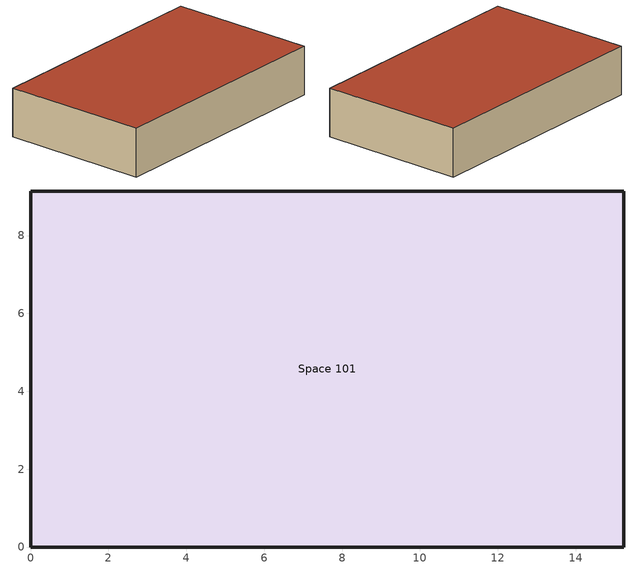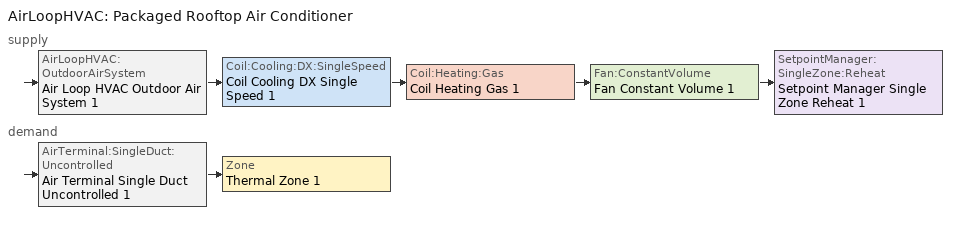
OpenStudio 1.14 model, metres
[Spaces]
Space 101
 floor adiabatic (ExtSlab 4in ClimateZone 1-8): 15.24,9.14 15.24,0 0,0 0,9.14 z0
 wall outside: 0,0 15.24,0 15.24,9.14 0,9.14 0,0 z0:3.05
 roof outside: 15.24,0 15.24,9.14 0,9.14 0,0 z3.05
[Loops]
AirLoopHVAC 'Packaged Rooftop Air Conditioner'
 supply: AirLoopHVAC:OutdoorAirSystem 'Air Loop HVAC Outdoor Air System 1' > Coil:Cooling:DX:SingleSpeed 'Coil Cooling DX Single Speed 1' > Coil:Heating:Gas 'Coil Heating Gas 1' > Fan:ConstantVolume 'Fan Constant Volume 1' > SetpointManager:SingleZone:Reheat 'Setpoint Manager Single Zone Reheat 1'
 demand: AirTerminal:SingleDuct:Uncontrolled 'Air Terminal Single Duct Uncontrolled 1' > Zone 'Thermal Zone 1'
[ClimateZones]
Climate Zone Institution Name 1=ASHRAE; Climate Zone Document Name 1=ANSI/ASHRAE Standard 169; Climate Zone Document Year 1=2006; Climate Zone Value 1=3C; Climate Zone Institution Name 2=CEC; Climate Zone Document Name 2=California Climate Zone Descriptions; Climate Zone Document Year 2=1995
[Building]
Building 1: Space Type=DOE Ref Pre-1980 - StMall - WholeBuilding; Default Construction Set=DOE Ref Pre-1980 - CZ5b - StMall; Default Schedule Set=DOE Ref Pre-1980 - StMall - WholeBuilding Schedule Set; Standards Building Type=StripMall
[Site]
Chicago Ohare Intl Ap: Latitude {deg}=41.98; Longitude {deg}=-87.92; Time Zone {hr}=-6; Elevation {m}=201
[SizingPeriod:DesignDay] Barometric Pressure {Pa}=98934; Sky Clearness=0; Rain Indicator=0; Snow Indicator=0; Day of Month=21; Daylight Saving Time Indicator=0; Dry-Bulb Temperature Range Modifier Type=DefaultMultipliers
Name | Maximum Dry-Bulb Temperature {C} | Daily Dry-Bulb Temperature Range {deltaC} | Humidity Indicating Conditions at Maximum Dry-Bulb | Wind Speed {m/s} | Wind Direction {deg} | Month | Day Type | Humidity Indicating Type | Solar Model Indicator | ASHRAE Taub | ASHRAE Taud
Chicago Ohare Intl Ap Ann Clg .4% Condns Enth=>MDB | 31.4 | 10.5 | 79200 | 5.2 | 230 | 7 | SummerDesignDay | Enthalpy | ASHRAETau | 0.455 | 2.05
Chicago Ohare Intl Ap Ann Clg .4% Condns DP=>MDB | 28.9 | 10.5 | 23.8 | 5.2 | 230 | 7 | SummerDesignDay | Dewpoint | ASHRAETau | 0.455 | 2.05
Chicago Ohare Intl Ap Ann Clg .4% Condns WB=>MDB | 31.2 | 10.5 | 25.5 | 5.2 | 230 | 7 | SummerDesignDay | Wetbulb | ASHRAETau | 0.455 | 2.05
Chicago Ohare Intl Ap Ann Clg .4% Condns DB=>MWB | 33.3 | 10.5 | 23.7 | 5.2 | 230 | 7 | SummerDesignDay | Wetbulb | ASHRAETau | 0.455 | 2.05
Chicago Ohare Intl Ap Ann Hum_n 99.6% Condns DP=>MCDB | -19.2 | 0 | -25.7 | 4.9 | 270 | 1 | WinterDesignDay | Dewpoint | ASHRAEClearSky
Chicago Ohare Intl Ap Ann Htg Wind 99.6% Condns WS=>MCDB | -3.5 | 0 | -3.5 | 12.4 | 270 | 1 | WinterDesignDay | Wetbulb | ASHRAEClearSky
Chicago Ohare Intl Ap Ann Htg 99.6% Condns DB | -20 | 0 | -20 | 4.9 | 270 | 1 | WinterDesignDay | Wetbulb | ASHRAEClearSky
[DefaultConstructionSet]
DOE Ref Pre-1980 - CZ5b - StMall: Default Exterior Surface Constructions=Default Surface Constructions 1; Default Interior Surface Constructions=Default Surface Constructions 2; Default Ground Contact Surface Constructions=Default Surface Constructions 3; Default Exterior SubSurface Constructions=Default Sub Surface Constructions 1; Default Interior SubSurface Constructions=Default Sub Surface Constructions 2; Interior Partition Construction=Interior Partition
[DefaultSurfaceConstructions]
Name | Floor Construction | Wall Construction | Roof Ceiling Construction
Default Surface Constructions 1 | ExtSlab 4in ClimateZone 1-8 | CBECS Before-1980 ExtWall SteelFrame ClimateZone 5b | CBECS Before-1980 ExtRoof IEAD ClimateZone 5b
Default Surface Constructions 2 | Interior Floor | Interior Wall | Interior Ceiling
Default Surface Constructions 3 | ExtSlab 4in ClimateZone 1-8 | ExtSlab 4in ClimateZone 1-8 | ExtSlab 4in ClimateZone 1-8
[Construction]
ExtSlab 4in ClimateZone 1-8: MAT-CC05 4 HW CONCRETE
CBECS Before-1980 ExtWall SteelFrame ClimateZone 5b: Wood Siding, Steel Frame NonRes Wall Insulation-1.09, 1/2IN Gypsum
CBECS Before-1980 ExtRoof IEAD ClimateZone 5b: Roof Membrane, IEAD NonRes Roof Insulation-2.37, Metal Decking
Interior Floor: F16 Acoustic tile, F05 Ceiling air space resistance, M11 100mm lightweight concrete
Interior Wall: G01a 19mm gypsum board, F04 Wall air space resistance, G01a 19mm gypsum board
Interior Ceiling: M11 100mm lightweight concrete, F05 Ceiling air space resistance, F16 Acoustic tile
CBECS Before-1980 ExtWindow ClimateZone 5-8: Fixed Window 1.8/0.41/0.32
Exterior Door: F08 Metal surface, I01 25mm insulation board
Interior Window: Clear 3mm
Interior Door; Interior Partition: G05 25mm wood
[Material] Thermal Absorptance=0.9
Name | Roughness | Thickness {m} | Conductivity {W/m-K} | Density {kg/m3} | Specific Heat {J/kg-K} | Solar Absorptance | Visible Absorptance
MAT-CC05 4 HW CONCRETE | Rough | 0.1016 | 1.311 | 2240 | 836.8 | 0.85 | 0.85
Wood Siding | MediumSmooth | 0.01 | 0.11 | 544.62 | 1210 | 0.78 | 0.78
Steel Frame NonRes Wall Insulation-1.09 | MediumRough | 0.037922 | 0.049 | 265 | 836.8 | 0.7 | 0.7
1/2IN Gypsum | Smooth | 0.2 | 0.16 | 784.9 | 830 | 0.4 | 0.4
Roof Membrane | VeryRough | 0.0095 | 0.16 | 1121.29 | 1460 | 0.7 | 0.7
IEAD NonRes Roof Insulation-2.37 | MediumRough | 0.103908 | 0.049 | 265 | 836.8 | 0.7 | 0.7
Metal Decking | MediumSmooth | 0.0015 | 45.006 | 7680 | 418.4 | 0.6 | 0.6
F16 Acoustic tile | MediumSmooth | 0.0191 | 0.06 | 368 | 590 | 0.3 | 0.3
M11 100mm lightweight concrete | MediumRough | 0.1016 | 0.53 | 1280 | 840 | 0.5 | 0.5
G01a 19mm gypsum board | MediumSmooth | 0.019 | 0.16 | 800 | 1090 | 0.4 | 0.4
F08 Metal surface | Smooth | 0.0008 | 45.28 | 7824 | 500 | 0.7 | 0.7
I01 25mm insulation board | MediumRough | 0.0254 | 0.03 | 43 | 1210 | 0.6 | 0.6
G05 25mm wood | MediumSmooth | 0.0254 | 0.15 | 608 | 1630 | 0.5 | 0.5
[Material:AirGap]
Name | Thermal Resistance {m2-K/W}
F05 Ceiling air space resistance | 0.18
F04 Wall air space resistance | 0.15
[DefaultSubSurfaceConstructions]
Name | Fixed Window Construction | Operable Window Construction | Door Construction | Tubular Daylight Dome Construction | Tubular Daylight Diffuser Construction
Default Sub Surface Constructions 1 | CBECS Before-1980 ExtWindow ClimateZone 5-8 | CBECS Before-1980 ExtWindow ClimateZone 5-8 | Exterior Door | Interior Window | Interior Window
Default Sub Surface Constructions 2 | Interior Window | Interior Window | Interior Door
[WindowMaterial:SimpleGlazingSystem]
Fixed Window 1.8/0.41/0.32: U-Factor {W/m2-K}=1.8; Solar Heat Gain Coefficient=0.41; Visible Transmittance=0.32
[WindowMaterial:Glazing]
Clear 3mm: Optical Data Type=SpectralAverage; Thickness {m}=0.003; Solar Transmittance at Normal Incidence=0.837; Front Side Solar Reflectance at Normal Incidence=0.075; Back Side Solar Reflectance at Normal Incidence=0; Visible Transmittance at Normal Incidence=0.898; Front Side Visible Reflectance at Normal Incidence=0.081; Back Side Visible Reflectance at Normal Incidence=0; Infrared Transmittance at Normal Incidence=0; Front Side Infrared Hemispherical Emissivity=0.84; Back Side Infrared Hemispherical Emissivity=0.84; Conductivity {W/m-K}=0.9; Dirt Correction Factor for Solar and Visible Transmittance=1; Solar Diffusing=No
[SpaceType]
DOE Ref Pre-1980 - StMall - WholeBuilding: Default Construction Set=DOE Ref Pre-1980 - CZ5b - StMall; Default Schedule Set=DOE Ref Pre-1980 - StMall - WholeBuilding Schedule Set; Design Specification Outdoor Air Object=DOE Ref Pre-1980 - StMall - WholeBuilding Ventilation; Standards Building Type=StripMall; Standards Space Type=WholeBuilding
[DefaultScheduleSet]
DOE Ref Pre-1980 - StMall - WholeBuilding Schedule Set: Hours of Operation Schedule=Always On Discrete; Number of People Schedule=StripMall Bldg Occ; People Activity Level Schedule=StripMall Activity; Lighting Schedule=StripMall Bldg Light; Electric Equipment Schedule=StripMall Bldg Equip; Infiltration Schedule=StripMall Infil Half On
[Lights:Definition]
DOE Ref Pre-1980 - StMall - WholeBuilding Lights Definition: Design Level Calculation Method=Watts/Area; Watts per Space Floor Area {W/m2}=10
[Lights]
DOE Ref Pre-1980 - StMall - WholeBuilding Lights: Lights Definition=DOE Ref Pre-1980 - StMall - WholeBuilding Lights Definition; Space or SpaceType=DOE Ref Pre-1980 - StMall - WholeBuilding
[DesignSpecification:OutdoorAir]
DOE Ref Pre-1980 - StMall - WholeBuilding Ventilation: Outdoor Air Method=Sum; Outdoor Air Flow per Floor Area {m3/s-m2}=0.001524
[People:Definition]
DOE Ref Pre-1980 - StMall - WholeBuilding People Definition: Number of People Calculation Method=People/Area; People per Space Floor Area {person/m2}=0.161459; Fraction Radiant=0.3
[People]
DOE Ref Pre-1980 - StMall - WholeBuilding People: People Definition=DOE Ref Pre-1980 - StMall - WholeBuilding People Definition; Space or SpaceType=DOE Ref Pre-1980 - StMall - WholeBuilding
[SpaceInfiltration:DesignFlowRate]
DOE Ref Pre-1980 - StMall - WholeBuilding Infiltration: Space or SpaceType=DOE Ref Pre-1980 - StMall - WholeBuilding; Design Flow Rate Calculation Method=Flow/ExteriorArea; Flow per Exterior Surface Area {m3/s-m2}=0.00113386
[ElectricEquipment:Definition]
DOE Ref Pre-1980 - StMall - WholeBuilding Electric Equipment Definition: Design Level Calculation Method=Watts/Area; Watts per Space Floor Area {W/m2}=4.30556
[ElectricEquipment]
DOE Ref Pre-1980 - StMall - WholeBuilding Electric Equipment: Electric Equipment Definition=DOE Ref Pre-1980 - StMall - WholeBuilding Electric Equipment Definition; Space or SpaceType=DOE Ref Pre-1980 - StMall - WholeBuilding
[ThermostatSetpoint:DualSetpoint]
Thermostat Setpoint Dual Setpoint 1: Heating Setpoint Temperature Schedule=StripMall HtgSetp; Cooling Setpoint Temperature Schedule=StripMall ClgSetp
[BuildingStory]
Building Story 1: Nominal Z Coordinate {m}=0; Nominal Floor to Floor Height {m}=3.048
[Space]
Space 101: Building Story=Building Story 1; Thermal Zone=Thermal Zone 1
[ThermalZone]
Thermal Zone 1: Zone Inside Convection Algorithm=Simple; Zone Outside Convection Algorithm=SimpleCombined; Thermostat=Thermostat Setpoint Dual Setpoint 1; Use Ideal Air Loads=No
[Sizing:Zone]
Thermal Zone 1: Zone Cooling Design Supply Air Temperature Input Method=SupplyAirTemperature; Zone Cooling Design Supply Air Temperature {C}=14; Zone Cooling Design Supply Air Temperature Difference {deltaC}=11.11; Zone Heating Design Supply Air Temperature Input Method=SupplyAirTemperature; Zone Heating Design Supply Air Temperature {C}=40; Zone Heating Design Supply Air Temperature Difference {deltaC}=11.11; Zone Cooling Design Supply Air Humidity Ratio {kg-H2O/kg-air}=0.0085; Zone Heating Design Supply Air Humidity Ratio {kg-H2O/kg-air}=0.008; Cooling Design Air Flow Method=DesignDay; Heating Design Air Flow Method=DesignDay; Account for Dedicated Outdoor Air System=No; Dedicated Outdoor Air System Control Strategy=NeutralSupplyAir; Dedicated Outdoor Air Low Setpoint Temperature for Design {C}=autosize; Dedicated Outdoor Air High Setpoint Temperature for Design {C}=autosize
[Zone equipment]
Thermal Zone 1: Air Terminal Single Duct Uncontrolled 1
[AirLoopHVAC]
Packaged Rooftop Air Conditioner: Availability Schedule=Allways On; Availability Manager=Availability Manager Night Cycle 1; Design Supply Air Flow Rate {m3/s}=AutoSize
[Sizing:System]
Packaged Rooftop Air Conditioner: Type of Load to Size On=Sensible; Design Outdoor Air Flow Rate {m3/s}=Autosize; Minimum System Air Flow Ratio=1; Preheat Design Temperature {C}=7; Preheat Design Humidity Ratio {kg-H2O/kg-Air}=0.008; Precool Design Temperature {C}=12.8; Precool Design Humidity Ratio {kg-H2O/kg-Air}=0.008; Central Cooling Design Supply Air Temperature {C}=12.8; Central Heating Design Supply Air Temperature {C}=40; Sizing Option=NonCoincident; 100% Outdoor Air in Cooling=Yes; 100% Outdoor Air in Heating=Yes; Central Cooling Design Supply Air Humidity Ratio {kg-H2O/kg-Air}=0.0085; Central Heating Design Supply Air Humidity Ratio {kg-H2O/kg-Air}=0.008; Cooling Design Air Flow Method=DesignDay; Cooling Design Air Flow Rate {m3/s}=0; Heating Design Air Flow Method=DesignDay; Heating Design Air Flow Rate {m3/s}=0; System Outdoor Air Method=ZoneSum; Zone Maximum Outdoor Air Fraction=1; Cooling Supply Air Flow Rate Per Floor Area {m3/s-m2}=0.00996765; Cooling Fraction of Autosized Cooling Supply Air Flow Rate=1; Cooling Supply Air Flow Rate Per Unit Cooling Capacity {m3/s-W}=3.94755e-05; Heating Supply Air Flow Rate Per Floor Area {m3/s-m2}=0.00996765; Heating Fraction of Autosized Heating Supply Air Flow Rate=1; Heating Fraction of Autosized Cooling Supply Air Flow Rate=1; Heating Supply Air Flow Rate Per Unit Heating Capacity {m3/s-W}=3.15882e-05; Cooling Design Capacity Method=CoolingDesignCapacity; Cooling Design Capacity {W}=autosize; Cooling Design Capacity Per Floor Area {W/m2}=234.7; Fraction of Autosized Cooling Design Capacity=1; Heating Design Capacity Method=HeatingDesignCapacity; Heating Design Capacity {W}=autosize; Heating Design Capacity Per Floor Area {W/m2}=157; Fraction of Autosized Heating Design Capacity=1; Central Cooling Capacity Control Method=OnOff
[Fan:ConstantVolume]
Fan Constant Volume 1: Availability Schedule=Allways On; Pressure Rise {Pa}=500; Maximum Flow Rate {m3/s}=AutoSize
[Coil:Heating:Gas]
Coil Heating Gas 1: Availability Schedule=Always On Discrete; Gas Burner Efficiency=0.8; Nominal Capacity {W}=AutoSize; Parasitic Electric Load {W}=0; Parasitic Gas Load {W}=0
[Coil:Cooling:DX:SingleSpeed]
Coil Cooling DX Single Speed 1: Availability Schedule=Always On Discrete; Rated Total Cooling Capacity {W}=autosize; Rated Sensible Heat Ratio=autosize; Rated COP {W/W}=3; Rated Air Flow Rate {m3/s}=autosize; Rated Evaporator Fan Power Per Volume Flow Rate {W/(m3/s)}=773.3; Total Cooling Capacity Function of Temperature Curve=Curve Biquadratic 3; Total Cooling Capacity Function of Flow Fraction Curve=Curve Quadratic 6; Energy Input Ratio Function of Temperature Curve=Curve Biquadratic 4; Energy Input Ratio Function of Flow Fraction Curve=Curve Quadratic 7; Part Load Fraction Correlation Curve=Curve Quadratic 8; Condenser Type=AirCooled; Evaporative Condenser Effectiveness=0; Evaporative Condenser Air Flow Rate {m3/s}=Autosize; Evaporative Condenser Pump Rated Power Consumption {W}=Autosize; Crankcase Heater Capacity {W}=0; Maximum Outdoor Dry-Bulb Temperature for Crankcase Heater Operation {C}=0; Basin Heater Capacity {W/K}=0; Basin Heater Setpoint Temperature {C}=10
[SetpointManager:SingleZone:Reheat]
Setpoint Manager Single Zone Reheat 1: Minimum Supply Air Temperature {C}=-99; Maximum Supply Air Temperature {C}=99; Control Zone=Thermal Zone 1
[Controller:OutdoorAir]
Controller Outdoor Air 1: Minimum Outdoor Air Flow Rate {m3/s}=Autosize; Maximum Outdoor Air Flow Rate {m3/s}=Autosize; Economizer Control Type=FixedDryBulb; Economizer Control Action Type=ModulateFlow; Economizer Maximum Limit Dry-Bulb Temperature {C}=28; Economizer Maximum Limit Enthalpy {J/kg}=64000; Economizer Minimum Limit Dry-Bulb Temperature {C}=-100; Lockout Type=NoLockout; Minimum Limit Type=FixedMinimum; Controller Mechanical Ventilation=Controller Mechanical Ventilation 1; High Humidity Control=No; Heat Recovery Bypass Control Type=BypassWhenWithinEconomizerLimits
[Controller:MechanicalVentilation]
Controller Mechanical Ventilation 1: Availability Schedule=Always On Discrete; System Outdoor Air Method=ZoneSum
[AirLoopHVAC:OutdoorAirSystem]
Air Loop HVAC Outdoor Air System 1: Controller=Controller Outdoor Air 1
[AirTerminal:SingleDuct:Uncontrolled]
Air Terminal Single Duct Uncontrolled 1: Availability Schedule=Always On Discrete; Maximum Air Flow Rate {m3/s}=AutoSize
[AvailabilityManager:NightCycle]
Availability Manager Night Cycle 1: Control Type=StayOff; Thermostat Tolerance {deltaC}=1; Cycling Run Time {s}=3600
[Schedule:Ruleset]
Name | Default Day Schedule | Summer Design Day Schedule | Winter Design Day Schedule
StripMall Bldg Light | StripMall Bldg Light Default Schedule | StripMall Bldg Light Summer Design Day | StripMall Bldg Light Winter Design Day
StripMall Bldg Occ | StripMall Bldg Occ Default Schedule | StripMall Bldg Occ Summer Design Day | StripMall Bldg Occ Winter Design Day
StripMall Activity | StripMall Activity Default Schedule | StripMall Activity Summer Design Day | StripMall Activity Winter Design Day
StripMall Infil Half On | StripMall Infil Half On Default Schedule | StripMall Infil Half On Summer Design Day | StripMall Infil Half On Winter Design Day
StripMall Bldg Equip | StripMall Bldg Equip Default Schedule | StripMall Bldg Equip Summer Design Day | StripMall Bldg Equip Winter Design Day
StripMall HtgSetp | StripMall HtgSetp Default Schedule | StripMall HtgSetp Summer Design Day | StripMall HtgSetp Winter Design Day
StripMall ClgSetp | StripMall ClgSetp Default Schedule | StripMall ClgSetp Summer Design Day | StripMall ClgSetp Winter Design Day
Allways On | Schedule Day 1 | Schedule Day 3 | Schedule Day 5
[Schedule:Day]
StripMall Bldg Light Default Schedule: 7, 0, 0.05, 8, 0, 0.2, 9, 0, 0.5, 18, 0, 0.9, 20, 0, 0.6, 21, 0, 0.5, 22, 0, 0.2, 24, 0, 0.05
StripMall Bldg Light Summer Design Day; StripMall Bldg Occ Summer Design Day; StripMall Bldg Occ Winter Design Day; StripMall Infil Half On Default Schedule; StripMall Infil Half On Winter Design Day; StripMall Bldg Equip Summer Design Day; Schedule Day 1; Schedule Day 3; Schedule Day 5: 24, 0, 1
StripMall Bldg Light Winter Design Day; StripMall Bldg Equip Winter Design Day: 24, 0, 0
StripMall Bldg Light Rule 1 Day Schedule: 8, 0, 0.05, 10, 0, 0.1, 12, 0, 0.4, 17, 0, 0.6, 18, 0, 0.4, 19, 0, 0.2, 24, 0, 0.05
StripMall Bldg Light Rule 2 Day Schedule: 7, 0, 0.05, 8, 0, 0.1, 9, 0, 0.3, 10, 0, 0.6, 18, 0, 0.9, 19, 0, 0.5, 21, 0, 0.3, 22, 0, 0.1, 24, 0, 0.05
StripMall Bldg Occ Default Schedule: 7, 0, 0, 8, 0, 0.1, 9, 0, 0.2, 11, 0, 0.5, 15, 0, 0.7, 16, 0, 0.8, 17, 0, 0.7, 19, 0, 0.5, 21, 0, 0.3, 24, 0, 0
StripMall Bldg Occ Rule 1 Day Schedule: 9, 0, 0, 10, 0, 0.1, 12, 0, 0.2, 17, 0, 0.4, 18, 0, 0.2, 19, 0, 0.1, 24, 0, 0
StripMall Bldg Occ Rule 2 Day Schedule: 7, 0, 0, 8, 0, 0.1, 9, 0, 0.2, 10, 0, 0.5, 11, 0, 0.6, 17, 0, 0.8, 18, 0, 0.6, 21, 0, 0.2, 22, 0, 0.1, 24, 0, 0
StripMall Activity Default Schedule; StripMall Activity Summer Design Day; StripMall Activity Winter Design Day: 24, 0, 120
StripMall Infil Half On Summer Design Day: 6, 0, 1, 21, 0, 0.5, 24, 0, 1
StripMall Infil Half On Rule 1 Day Schedule: 8, 0, 1, 17, 0, 0.5, 24, 0, 1
StripMall Infil Half On Rule 2 Day Schedule: 6, 0, 1, 22, 0, 0.5, 24, 0, 1
StripMall Bldg Equip Default Schedule: 7, 0, 0.2, 8, 0, 0.4, 9, 0, 0.7, 18, 0, 0.9, 20, 0, 0.8, 21, 0, 0.7, 22, 0, 0.4, 24, 0, 0.2
StripMall Bldg Equip Rule 1 Day Schedule: 8, 0, 0.15, 10, 0, 0.3, 12, 0, 0.6, 17, 0, 0.8, 18, 0, 0.6, 19, 0, 0.4, 24, 0, 0.15
StripMall Bldg Equip Rule 2 Day Schedule: 7, 0, 0.15, 8, 0, 0.3, 9, 0, 0.5, 10, 0, 0.8, 18, 0, 0.9, 19, 0, 0.7, 21, 0, 0.5, 22, 0, 0.3, 24, 0, 0.15
StripMall HtgSetp Default Schedule: 6, 0, 15.6, 21, 0, 21, 24, 0, 15.6
StripMall HtgSetp Summer Design Day: 24, 0, 15.6
StripMall HtgSetp Winter Design Day: 24, 0, 21
StripMall HtgSetp Rule 1 Day Schedule: 8, 0, 15.6, 19, 0, 21, 24, 0, 15.6
StripMall HtgSetp Rule 2 Day Schedule: 6, 0, 15.6, 22, 0, 21, 24, 0, 15.6
StripMall ClgSetp Default Schedule; StripMall ClgSetp Summer Design Day: 6, 0, 30, 21, 0, 24, 24, 0, 30
StripMall ClgSetp Winter Design Day: 24, 0, 30
StripMall ClgSetp Rule 1 Day Schedule: 8, 0, 30, 19, 0, 24, 24, 0, 30
StripMall ClgSetp Rule 2 Day Schedule: 6, 0, 30, 22, 0, 24, 24, 0, 30
[Schedule:Rule] Apply Monday=No; Apply Tuesday=No; Apply Wednesday=No; Apply Thursday=No; Apply Friday=No; Date Specification Type=DateRange; Start Month=1; Start Day=1; End Month=12; End Day=31
Name | Schedule Ruleset | Rule Order | Day Schedule | Apply Sunday | Apply Saturday
StripMall Bldg Light Rule 1 | StripMall Bldg Light | 0 | StripMall Bldg Light Rule 1 Day Schedule | Yes | No
StripMall Bldg Light Rule 2 | StripMall Bldg Light | 1 | StripMall Bldg Light Rule 2 Day Schedule | No | Yes
StripMall Bldg Occ Rule 1 | StripMall Bldg Occ | 0 | StripMall Bldg Occ Rule 1 Day Schedule | Yes | No
StripMall Bldg Occ Rule 2 | StripMall Bldg Occ | 1 | StripMall Bldg Occ Rule 2 Day Schedule | No | Yes
StripMall Infil Half On Rule 1 | StripMall Infil Half On | 0 | StripMall Infil Half On Rule 1 Day Schedule | Yes | No
StripMall Infil Half On Rule 2 | StripMall Infil Half On | 1 | StripMall Infil Half On Rule 2 Day Schedule | No | Yes
StripMall Bldg Equip Rule 1 | StripMall Bldg Equip | 0 | StripMall Bldg Equip Rule 1 Day Schedule | Yes | No
StripMall Bldg Equip Rule 2 | StripMall Bldg Equip | 1 | StripMall Bldg Equip Rule 2 Day Schedule | No | Yes
StripMall HtgSetp Rule 1 | StripMall HtgSetp | 0 | StripMall HtgSetp Rule 1 Day Schedule | Yes | No
StripMall HtgSetp Rule 2 | StripMall HtgSetp | 1 | StripMall HtgSetp Rule 2 Day Schedule | No | Yes
StripMall ClgSetp Rule 1 | StripMall ClgSetp | 0 | StripMall ClgSetp Rule 1 Day Schedule | Yes | No
StripMall ClgSetp Rule 2 | StripMall ClgSetp | 1 | StripMall ClgSetp Rule 2 Day Schedule | No | Yes
[Schedule:Constant]
Always On Discrete: Value=1
[Curve:Biquadratic] Minimum Value of x=17; Maximum Value of x=22; Minimum Value of y=13; Maximum Value of y=46
Name | Coefficient1 Constant | Coefficient2 x | Coefficient3 x**2 | Coefficient4 y | Coefficient5 y**2 | Coefficient6 x*y
Curve Biquadratic 3 | 0.942588 | 0.00954335 | 0.00068377 | -0.0110427 | 5.249e-06 | -9.72e-06
Curve Biquadratic 4 | 0.342414 | 0.034885 | -0.0006237 | 0.00497722 | 0.000437951 | -0.000728028
[Curve:Quadratic]
Name | Coefficient1 Constant | Coefficient2 x | Coefficient3 x**2 | Minimum Value of x | Maximum Value of x
Curve Quadratic 6 | 0.8 | 0.2 | 0 | 0.5 | 1.5
Curve Quadratic 7 | 1.1552 | -0.1808 | 0.0256 | 0.5 | 1.5
Curve Quadratic 8 | 0.85 | 0.15 | 0 | 0 | 1
